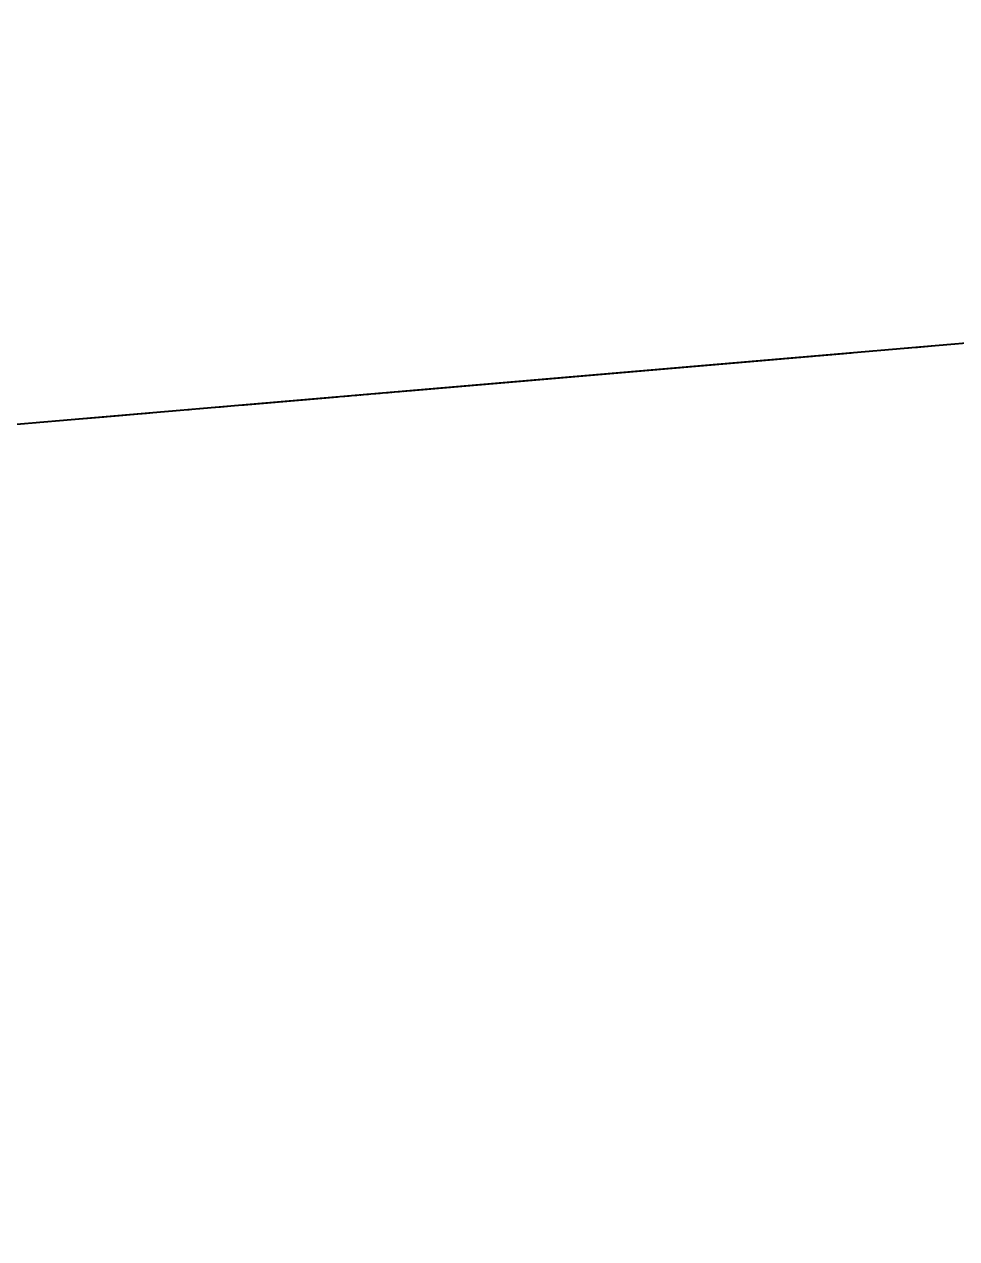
# Model space of a CAD drawing. Header units: millimetres. Extents: x 235072 to 246269, y 20126 to 21085.
# Drawn here: x 241129 to 241723, y 20126 to 20899 of the extents above; entities that cross this region are included whole.
import ezdxf

# ---------------------------------------------------------------- set-up
doc = ezdxf.new("R2010")
doc.units = ezdxf.units.MM
doc.header["$MEASUREMENT"] = 0
doc.linetypes.add('CENTER2', pattern=[1.125, 0.75, -0.125, 0.125, -0.125])
doc.linetypes.add('HIDDEN2', pattern=[0.1875, 0.125, -0.0625])
for name, color, linetype in [('Section 3-150-DS-B4-404', 1, 'Continuous'), ('Section 3-150-SL-B4-093', 14, 'Continuous'), ('Section 3-150-SL-B4-094', 14, 'Continuous'), ('Section 3-150-SL-B4-144', 14, 'Continuous'), ('Section 3-150-SL-B4-216', 85, 'Continuous'), ('Section 3-300-CEN-D3-231', 70, 'Continuous'), ('Section 3-300-FA-D4-030', 50, 'Continuous'), ('Section 3-50-PES-D1-243', 4, 'Continuous'), ('Section 3-A-FLOR', 192, 'Continuous'), ('Section 3-A-FLOR-HRAL', 11, 'Continuous'), ('Section 3-CENTER', 1, 'CENTER2'), ('Section 3-HIDDEN', 7, 'HIDDEN2'), ('Section 3-RE', 5, 'Continuous'), ('Section 3-S-BEAM', 12, 'Continuous')]:
    doc.layers.add(name, color=color, linetype=linetype)
doc.layers.add('Section 3-UCD756', color=7, linetype='Continuous', true_color=0xe7f0ff)

# ---------------------------------------------------------------- blocks, each defined once
blk = doc.blocks.new('*U33')
at = {"layer": 'Section 3-A-FLOR', "color": 0, "linetype": 'ByBlock', "lineweight": -2}
blk.add_line((242788.61, 20787.19, 21999.89), (235071.94, 20126.5, 21999.88), dxfattribs=at)
blk = doc.blocks.new('*U34')
at = {"layer": 'Section 3-A-FLOR', "color": 0, "linetype": 'ByBlock', "lineweight": -2}
for p, q in [((235071.94, 20126.5, 21999.69), (242782.17, 20786.64, 21999.69)), ((242602.73, 20771.27, 21993.99), (235071.94, 20126.5, 21993.98)), ((235967.56, 20203.18, 21700), (242602.73, 20771.27, 21700))]:
    blk.add_line(p, q, dxfattribs=at)
blk = doc.blocks.new('*U35')
at = {"layer": 'Section 3-S-BEAM', "color": 0, "linetype": 'ByBlock', "lineweight": -2}
for p, q in [((235071.94, 20126.5, 24789), (242979.17, 20803.5, 24789)), ((241678.38, 20692.13, 24986.4), (242887.34, 20795.64, 24986.4)), ((240429.3, 20585.19, 24986.4), (241673.36, 20691.7, 24986.4)), ((240493.07, 20590.65, 24798.6), (241609.6, 20686.24, 24798.6)), ((240493.07, 20590.65, 24996), (241609.6, 20686.24, 24996))]:
    blk.add_line(p, q, dxfattribs=at)
blk = doc.blocks.new('*U36')
at = {"layer": 'Section 3-A-FLOR-HRAL', "color": 0, "linetype": 'ByBlock', "lineweight": -2}
for p, q in [((241388.88, 20667.34, 25056.77), (241388.88, 20667.34, 25383)), ((241403.83, 20668.62, 25056.77), (241403.83, 20668.62, 25383)), ((241418.77, 20669.9, 25056.77), (241418.77, 20669.9, 25383))]:
    blk.add_line(p, q, dxfattribs=at)
blk = doc.blocks.new('*U43')
at = {"layer": 'Section 3-A-FLOR', "color": 0, "linetype": 'ByBlock', "lineweight": -2}
for p, q in [((242792.59, 20787.53, 21700), (235967.56, 20203.18, 21700)), ((242792.59, 20787.53, 21625), (235967.56, 20203.18, 21625))]:
    blk.add_line(p, q, dxfattribs=at)
blk = doc.blocks.new('*U60')
at = {"layer": 'Section 3-CENTER'}
for p, q in [((241957.78, 20716.05, 24123.22), (241691.25, 20693.23, 24123.22)), ((241631.15, 20688.09, 24123.22), (236978.55, 20289.74, 24123.22))]:
    blk.add_line(p, q, dxfattribs=at)
at = {"layer": 'Section 3-HIDDEN'}
for p, q in [((241628.42, 20687.85, 24153.38), (241693.99, 20693.47, 24153.38)), ((241691.25, 20693.23, 24123.22), (241631.15, 20688.09, 24123.22)), ((241631.37, 20688.11, 24093.06), (241692.32, 20693.32, 24093.06))]:
    blk.add_line(p, q, dxfattribs=at)
at = {"layer": 'Section 3-RE', "color": 0, "linetype": 'ByBlock', "lineweight": -2}
for p, q in [((241692.32, 20693.32, 24093.06), (241957.78, 20716.05, 24093.06)), ((241693.99, 20693.47, 24153.38), (241957.78, 20716.05, 24153.38)), ((236933.72, 20285.9, 24093.06), (241631.37, 20688.11, 24093.06)), ((236978.55, 20289.74, 24153.38), (241628.42, 20687.85, 24153.38))]:
    blk.add_line(p, q, dxfattribs=at)
blk = doc.blocks.new('*U67')
at = {"layer": 'Section 3-UCD756', "color": 0, "linetype": 'ByBlock', "lineweight": -2}
for p, q in [((241155.82, 20647.39, 26889.88), (241830.22, 20705.13, 26715.91)), ((241830.22, 20705.13, 26715.91), (241155.82, 20647.39, 26889.88)), ((241830.22, 20705.13, 26715.91), (241266.1, 20656.83, 27564.97)), ((241266.1, 20656.83, 27564.97), (241830.22, 20705.13, 26715.91)), ((241266.68, 20656.88, 27566.99), (241830.22, 20705.13, 26715.91)), ((241830.22, 20705.13, 26715.91), (241266.68, 20656.88, 27566.99)), ((241830.22, 20705.13, 26715.91), (241292.79, 20659.12, 26715.91)), ((241292.79, 20659.12, 26715.91), (241830.22, 20705.13, 26715.91)), ((241292.79, 20659.12, 26715.91), (241830.22, 20705.13, 26715.91)), ((241830.22, 20705.13, 26715.91), (241292.79, 20659.12, 26715.91)), ((241830.22, 20705.13, 26088), (241325.04, 20661.88, 26088)), ((241325.04, 20661.88, 26088), (241830.22, 20705.13, 26088)), ((241812.18, 20703.59, 26038), (241325.04, 20661.88, 26038)), ((241812.18, 20703.59, 25383), (241325.04, 20661.88, 25383)), ((241492.36, 20676.2, 28075.96), (241830.22, 20705.13, 26715.91)), ((241830.22, 20705.13, 26715.91), (241492.36, 20676.2, 28075.96)), ((241266.68, 20656.88, 28075.96), (241492.36, 20676.2, 28075.96)), ((241492.36, 20676.2, 28075.96), (241266.68, 20656.88, 28075.96)), ((241266.1, 20656.83, 27564.97), (240350.18, 20578.41, 27564.97)), ((240350.18, 20578.41, 27564.97), (241266.1, 20656.83, 27564.97)), ((241213.83, 20652.36, 27565), (241266.1, 20656.83, 27565)), ((241266.1, 20656.83, 27565), (241213.83, 20652.36, 27565)), ((241258.69, 20656.2, 27800.61), (241264.56, 20656.7, 27800.61)), ((241258.69, 20656.2, 27673.41), (241264.56, 20656.7, 27673.41)), ((241264.56, 20656.7, 27673.41), (241264.56, 20656.7, 27737.01)), ((241264.56, 20656.7, 27737.01), (241264.56, 20656.7, 27800.61)), ((241266.1, 20656.83, 27566.99), (241266.68, 20656.88, 27566.99)), ((241266.68, 20656.88, 27566.99), (241266.1, 20656.83, 27566.99)), ((241266.1, 20656.83, 27566.99), (241266.1, 20656.83, 27564.97)), ((241266.1, 20656.83, 27564.97), (241266.1, 20656.83, 27566.99)), ((241266.68, 20656.88, 27566.99), (241266.68, 20656.88, 28075.96)), ((241266.68, 20656.88, 28075.96), (241266.68, 20656.88, 27566.99)), ((241179.98, 20649.46, 27982.17), (241168.2, 20648.45, 27987.07)), ((241179.98, 20649.46, 27564.97), (241179.98, 20649.46, 27737.01)), ((241179.98, 20649.46, 27737.01), (241179.98, 20649.46, 27982.17)), ((241219.87, 20652.87, 27851.3), (241210.46, 20652.07, 27941.21)), ((241210.46, 20652.07, 27564.97), (241210.46, 20652.07, 27737.01)), ((241210.46, 20652.07, 27737.01), (241210.46, 20652.07, 27941.21)), ((241219.87, 20652.87, 27622.72), (241213.82, 20652.36, 27564.97)), ((241220.01, 20652.89, 27624.51), (241219.87, 20652.87, 27622.72)), ((241220.01, 20652.89, 27849.51), (241219.87, 20652.87, 27851.3)), ((241219.87, 20652.87, 27622.72), (241219.87, 20652.87, 27737.01)), ((241219.87, 20652.87, 27737.01), (241219.87, 20652.87, 27851.3)), ((241220.01, 20652.89, 27849.51), (241222.01, 20653.06, 27849.51)), ((241220.01, 20652.89, 27624.51), (241222.01, 20653.06, 27624.51)), ((241220.01, 20652.89, 27624.51), (241220.01, 20652.89, 27737.01)), ((241220.01, 20652.89, 27737.01), (241220.01, 20652.89, 27849.51)), ((241221.85, 20653.04, 27624.51), (241221.85, 20653.04, 27737.01)), ((241221.85, 20653.04, 27737.01), (241221.85, 20653.04, 27849.51)), ((241222.01, 20653.06, 27849.51), (241233.78, 20654.07, 27849.51)), ((241222.01, 20653.06, 27624.51), (241233.78, 20654.07, 27624.51)), ((241222.01, 20653.06, 27624.51), (241222.01, 20653.06, 27737.01)), ((241222.01, 20653.06, 27737.01), (241222.01, 20653.06, 27849.51)), ((241233.78, 20654.07, 27624.51), (241233.78, 20654.07, 27737.01)), ((241233.78, 20654.07, 27737.01), (241233.78, 20654.07, 27849.51)), ((241251.31, 20655.57, 27656.72), (241241.17, 20654.7, 27653.99)), ((241251.31, 20655.57, 27817.3), (241241.17, 20654.7, 27820.02)), ((241241.17, 20654.7, 27653.99), (241241.17, 20654.7, 27737.01)), ((241241.17, 20654.7, 27737.01), (241241.17, 20654.7, 27820.02)), ((241251.31, 20655.57, 27656.72), (241251.31, 20655.57, 27737.01)), ((241251.31, 20655.57, 27737.01), (241251.31, 20655.57, 27817.3)), ((241258.69, 20656.2, 27666.38), (241258.69, 20656.2, 27737.01)), ((241258.69, 20656.2, 27737.01), (241258.69, 20656.2, 27807.64)), ((241109.52, 20643.43, 28086), (241129.44, 20645.13, 28086)), ((241129.44, 20645.13, 28041.54), (241168.2, 20648.45, 28041.54)), ((241129.44, 20645.13, 28106), (241129.44, 20645.13, 28247)), ((241129.44, 20645.13, 28086), (241129.44, 20645.13, 28012.4)), ((241168.2, 20648.45, 27564.97), (241168.2, 20648.45, 27737.01)), ((241168.2, 20648.45, 27737.01), (241168.2, 20648.45, 28041.54))]:
    blk.add_line(p, q, dxfattribs=at)
at = {"layer": 'Section 3-UCD756', "color": 0, "linetype": 'ByBlock', "lineweight": -2, "extrusion": (-0.085306, 0.996355, 6.97748e-31)}
blk.add_arc((-242043.22, 27935.98), 50, 112.5007, 174.00007, dxfattribs=at)
at = {"layer": 'Section 3-UCD756', "color": 0, "linetype": 'ByBlock', "lineweight": -2, "extrusion": (-0.085306, 0.996355, -2.70937e-30)}
blk.add_arc((-242126.35, 27644.34), 10, 0, 75.00005, dxfattribs=at)
at = {"layer": 'Section 3-UCD756', "color": 0, "linetype": 'ByBlock', "lineweight": -2, "extrusion": (-0.085306, 0.996355, -4.40575e-29)}
blk.add_arc((-242126.35, 27829.68), 10, 284.99995, 0, dxfattribs=at)
at = {"layer": 'Section 3-UCD756', "color": 0, "linetype": 'ByBlock', "lineweight": -2, "extrusion": (-0.085306, 0.996355, -7.14979e-31)}
blk.add_arc((-242131.35, 27666.38), 10, 180, 255.00005, dxfattribs=at)
at = {"layer": 'Section 3-UCD756', "color": 0, "linetype": 'ByBlock', "lineweight": -2, "extrusion": (-0.085306, 0.996355, 2.35693e-32)}
blk.add_arc((-242131.35, 27807.64), 10, 104.99995, 180, dxfattribs=at)
blk = doc.blocks.new('*U93')
at = {"layer": 'Section 3-CENTER'}
blk.add_line((241924.06, 20713.17, 24235.74), (236932.65, 20285.81, 24235.74), dxfattribs=at)
at = {"layer": 'Section 3-RE', "color": 0, "linetype": 'ByBlock', "lineweight": -2}
for p, q in [((236932.65, 20285.81, 24265.9), (242962.02, 20802.03, 24265.9)), ((236932.65, 20285.81, 24205.58), (241957.79, 20716.05, 24205.58))]:
    blk.add_line(p, q, dxfattribs=at)
blk = doc.blocks.new('*U97')
at = {"layer": 'Section 3-150-SL-B4-216', "color": 0, "linetype": 'ByBlock', "lineweight": -2}
for p, q in [((241929.07, 20713.59, 24346.87), (237026.38, 20293.83, 24346.87)), ((241929.07, 20713.59, 24178.59), (241691.25, 20693.23, 24178.59)), ((241631.15, 20688.09, 24178.59), (237026.38, 20293.83, 24178.59))]:
    blk.add_line(p, q, dxfattribs=at)
at = {"layer": 'Section 3-HIDDEN'}
blk.add_line((237026.38, 20293.83, 24262.73), (242302.7, 20745.58, 24262.73), dxfattribs=at)
blk = doc.blocks.new('*U98')
at = {"layer": 'Section 3-50-PES-D1-243', "color": 0, "linetype": 'ByBlock', "lineweight": -2}
for p, q in [((237204.13, 20309.05, 25056.77), (242670.57, 20777.08, 25056.77)), ((237204.13, 20309.05, 24996.45), (242670.57, 20777.08, 24996.45))]:
    blk.add_line(p, q, dxfattribs=at)
blk = doc.blocks.new('*U152')
at = {"layer": 'Section 3-HIDDEN'}
for p, q in [((240934.14, 20628.41, 23409.9), (241440.39, 20671.75, 23409.9)), ((240934.14, 20628.41, 23241.63), (241440.39, 20671.75, 23241.63)), ((241440.39, 20671.75, 23325.77), (240934.14, 20628.41, 23325.77))]:
    blk.add_line(p, q, dxfattribs=at)
at = {"layer": 'Section 3-HIDDEN', "extrusion": (0.085306, -0.996355, -4.41762e-29)}
blk.add_ellipse((241440.39, 20671.75, 23325.77), major_axis=(0, 0, 84.14), ratio=0.707107, start_param=-1.570796, end_param=4.712389, dxfattribs=at)
blk = doc.blocks.new('*U161')
at = {"layer": 'Section 3-HIDDEN'}
for p, q in [((241949.87, 20715.38, 23731.72), (240934.14, 20628.41, 23731.72)), ((240934.14, 20628.41, 23761.89), (241944.25, 20714.89, 23761.89)), ((240934.14, 20628.41, 23701.56), (241944.25, 20714.89, 23701.56))]:
    blk.add_line(p, q, dxfattribs=at)
blk = doc.blocks.new('*U162')
at = {"layer": 'Section 3-HIDDEN'}
for p, q in [((240934.33, 20628.43, 23959.19), (241676.35, 20691.96, 23959.19)), ((240934.33, 20628.43, 23790.91), (241676.35, 20691.96, 23790.91)), ((241676.35, 20691.96, 23875.05), (240934.33, 20628.43, 23875.05))]:
    blk.add_line(p, q, dxfattribs=at)
blk = doc.blocks.new('*U168')
at = {"layer": 'Section 3-300-FA-D4-030', "color": 0, "linetype": 'ByBlock', "lineweight": -2}
for p, q in [((241106.77, 20643.19, 26555.37), (241325.04, 20661.88, 26555.37)), ((240912.21, 20626.53, 26969.71), (240912.21, 20626.53, 26750.63))]:
    blk.add_line(p, q, dxfattribs=at)
at = {"layer": 'Section 3-300-FA-D4-030', "color": 0, "linetype": 'ByBlock', "lineweight": -2, "extrusion": (-0.085306, 0.996355, -1.84894e-31)}
blk.add_arc((-241793.61, 26555.37), 414.34, 90, 180, dxfattribs=at)
at = {"layer": 'Section 3-300-FA-D4-030', "color": 0, "linetype": 'ByBlock', "lineweight": -2, "extrusion": (0.085306, -0.996355, 0)}
blk.add_arc((241793.61, 26555.37), 195.26, 0, 90, dxfattribs=at)
at = {"layer": 'Section 3-CENTER'}
for p in [(240912.21, 20626.53, 26860.17), (241215.9, 20652.53, 26555.37)]:
    blk.add_line(p, (241215.9, 20652.53, 26860.17), dxfattribs=at)
blk = doc.blocks.new('*U173')
at = {"layer": 'Section 3-HIDDEN'}
for p, q in [((240975.88, 20631.98, 22755.93), (241155.22, 20647.34, 22755.93)), ((240975.88, 20631.98, 22604.73), (241155.22, 20647.34, 22604.73)), ((240975.88, 20631.98, 22680.33), (241155.22, 20647.34, 22680.33)), ((241102.53, 20642.83, 22589.01), (241084.37, 20641.27, 22575.66)), ((241102.53, 20642.83, 22771.66), (241084.37, 20641.27, 22785.01)), ((241084.37, 20641.27, 22785.01), (241084.37, 20641.27, 22575.66)), ((241102.53, 20642.83, 22771.66), (241102.53, 20642.83, 22589.01)), ((241121.35, 20644.44, 22764.33), (241138.29, 20645.89, 22764.33)), ((241121.35, 20644.44, 22596.33), (241138.29, 20645.89, 22596.33)), ((241121.35, 20644.44, 22596.33), (241121.35, 20644.44, 22680.33)), ((241121.35, 20644.44, 22680.33), (241121.35, 20644.44, 22764.33)), ((241138.29, 20645.89, 22820.33), (241155.22, 20647.34, 22820.33)), ((241138.29, 20645.89, 22540.33), (241155.22, 20647.34, 22540.33)), ((241138.29, 20645.89, 22820.33), (241138.29, 20645.89, 22680.33)), ((241138.29, 20645.89, 22680.33), (241138.29, 20645.89, 22540.33)), ((241155.22, 20647.34, 22540.33), (241155.22, 20647.34, 22680.33)), ((241155.22, 20647.34, 22680.33), (241155.22, 20647.34, 22820.33)), ((240975.88, 20631.98, 22820.33), (240992.82, 20633.43, 22820.33)), ((240975.88, 20631.98, 22540.33), (240992.82, 20633.43, 22540.33)), ((240992.82, 20633.43, 22764.33), (241009.76, 20634.88, 22764.33)), ((240992.82, 20633.43, 22596.33), (241009.76, 20634.88, 22596.33)), ((240992.82, 20633.43, 22540.33), (240992.82, 20633.43, 22680.33)), ((240992.82, 20633.43, 22680.33), (240992.82, 20633.43, 22820.33)), ((241009.76, 20634.88, 22596.33), (241009.76, 20634.88, 22680.33)), ((241009.76, 20634.88, 22680.33), (241009.76, 20634.88, 22764.33)), ((241023.7, 20636.08, 22768.08), (241046.74, 20638.05, 22785.01)), ((241023.7, 20636.08, 22592.58), (241046.74, 20638.05, 22575.66)), ((241023.7, 20636.08, 22592.58), (241023.7, 20636.08, 22680.33)), ((241023.7, 20636.08, 22680.33), (241023.7, 20636.08, 22768.08)), ((241046.74, 20638.05, 22785.01), (241046.74, 20638.05, 22575.66)), ((240975.88, 20631.98, 22820.33), (240975.88, 20631.98, 22680.33)), ((240975.88, 20631.98, 22680.33), (240975.88, 20631.98, 22540.33))]:
    blk.add_line(p, q, dxfattribs=at)
at = {"layer": 'Section 3-HIDDEN', "extrusion": (-0.085306, 0.996355, 3.34498e-30)}
for centre, start, end in [((-241947.51, 22596.33), 227.58795, 312.41205), ((-241947.51, 22764.33), 47.58795, 132.41205)]:
    blk.add_arc(centre, 28, start, end, dxfattribs=at)
at = {"layer": 'Section 3-HIDDEN', "extrusion": (-0.085306, 0.996355, 1.13932e-28)}
blk.add_arc((-242003.51, 22568.33), 28, 47.58795, 90, dxfattribs=at)
at = {"layer": 'Section 3-HIDDEN', "extrusion": (-0.085306, 0.996355, -4.62527e-29)}
blk.add_arc((-242003.51, 22792.33), 28, 270, 312.41205, dxfattribs=at)
at = {"layer": 'Section 3-HIDDEN', "extrusion": (-0.085306, 0.996355, 6.63995e-29)}
blk.add_arc((-241891.51, 22568.33), 28, 90, 120, dxfattribs=at)
at = {"layer": 'Section 3-HIDDEN', "extrusion": (-0.085306, 0.996355, -7.40049e-30)}
blk.add_arc((-241891.51, 22792.33), 28, 240, 270, dxfattribs=at)
blk = doc.blocks.new('*U174')
at = {"layer": 'Section 3-300-FA-D4-030', "color": 0, "linetype": 'ByBlock', "lineweight": -2}
for p, q in [((241106.77, 20643.19, 26555.37), (241325.04, 20661.88, 26555.37)), ((241325.04, 20661.88, 24996), (241325.04, 20661.88, 24996.45)), ((241325.04, 20661.88, 25056.77), (241325.04, 20661.88, 26555.37)), ((241106.77, 20643.19, 24996), (241106.77, 20643.19, 24996.45)), ((241106.77, 20643.19, 25056.77), (241106.77, 20643.19, 26555.37))]:
    blk.add_line(p, q, dxfattribs=at)
at = {"layer": 'Section 3-CENTER'}
for p, q in [((241215.9, 20652.53, 26555.37), (241215.9, 20652.53, 25056.77)), ((241215.9, 20652.53, 24996.45), (241215.9, 20652.53, 24996))]:
    blk.add_line(p, q, dxfattribs=at)
at = {"layer": 'Section 3-HIDDEN'}
for p, q in [((241325.04, 20661.88, 24592.93), (241106.77, 20643.19, 24592.93)), ((241325.04, 20661.88, 24592.93), (241325.04, 20661.88, 24996)), ((241325.04, 20661.88, 24996.45), (241325.04, 20661.88, 25056.77)), ((241215.9, 20652.53, 25056.77), (241215.9, 20652.53, 24996.45)), ((241215.9, 20652.53, 24996), (241215.9, 20652.53, 24592.93)), ((241106.77, 20643.19, 24592.93), (241106.77, 20643.19, 24996)), ((241106.77, 20643.19, 24996.45), (241106.77, 20643.19, 25056.77))]:
    blk.add_line(p, q, dxfattribs=at)
blk = doc.blocks.new('*U175')
at = {"layer": 'Section 3-HIDDEN'}
for p, q in [((241519.59, 20678.54, 24288.13), (241215.9, 20652.53, 24288.13)), ((241519.59, 20678.54, 24178.59), (241519.59, 20678.54, 24397.67)), ((241325.04, 20661.88, 24592.93), (241106.77, 20643.19, 24592.93)), ((241215.9, 20652.53, 24592.93), (241215.9, 20652.53, 24288.13))]:
    blk.add_line(p, q, dxfattribs=at)
at = {"layer": 'Section 3-HIDDEN', "extrusion": (-0.085306, 0.996355, -1.84894e-31)}
blk.add_arc((-242403.21, 24592.93), 414.34, 270, 360, dxfattribs=at)
at = {"layer": 'Section 3-HIDDEN', "extrusion": (0.085306, -0.996355, 0)}
blk.add_arc((242403.21, 24592.93), 195.26, 180, 270, dxfattribs=at)
blk = doc.blocks.new('*U176')
at = {"layer": 'Section 3-HIDDEN'}
for p, q in [((244097.57, 20899.26, 24344.75), (241108.85, 20643.37, 24340.52)), ((241109.08, 20643.39, 24178.59), (244097.8, 20899.28, 24182.83)), ((241108.63, 20643.35, 24502.44), (241933.74, 20713.99, 24503.61))]:
    blk.add_line(p, q, dxfattribs=at)
blk = doc.blocks.new('*U177')
at = {"layer": 'Section 3-HIDDEN'}
for p, q in [((241155.22, 20647.34, 22764.48), (241158.21, 20647.59, 22764.48)), ((241155.22, 20647.34, 22596.18), (241158.21, 20647.59, 22596.18)), ((241155.22, 20647.34, 22820.33), (241158.21, 20647.59, 22820.33)), ((241155.22, 20647.34, 22540.33), (241158.21, 20647.59, 22540.33)), ((241155.22, 20647.34, 22820.33), (241155.22, 20647.34, 22540.33)), ((241158.21, 20647.59, 22540.33), (241158.21, 20647.59, 22820.33))]:
    blk.add_line(p, q, dxfattribs=at)
blk = doc.blocks.new('*U178')
at = {"layer": 'Section 3-HIDDEN'}
for p, q in [((241158.21, 20647.59, 22680.33), (241222.98, 20653.14, 22680.33)), ((241158.21, 20647.59, 22764.48), (241175.15, 20649.05, 22764.48)), ((241158.21, 20647.59, 22596.18), (241175.15, 20649.05, 22596.18)), ((241158.21, 20647.59, 22820.33), (241175.15, 20649.05, 22820.33)), ((241158.21, 20647.59, 22540.33), (241175.15, 20649.05, 22540.33)), ((241222.98, 20653.14, 22596.18), (241175.15, 20649.05, 22588.33)), ((241222.98, 20653.14, 22764.48), (241175.15, 20649.05, 22772.33)), ((241175.15, 20649.05, 22540.33), (241175.15, 20649.05, 22820.33)), ((241222.98, 20653.14, 22596.18), (241222.98, 20653.14, 22764.48)), ((241158.21, 20647.59, 22820.33), (241158.21, 20647.59, 22540.33))]:
    blk.add_line(p, q, dxfattribs=at)
blk = doc.blocks.new('*U179')
at = {"layer": 'Section 3-HIDDEN'}
for p, q in [((241371.86, 20665.89, 22596.19), (241222.98, 20653.14, 22596.19)), ((241371.86, 20665.89, 22764.47), (241222.98, 20653.14, 22764.47)), ((241222.98, 20653.14, 22680.33), (241371.86, 20665.89, 22680.33)), ((241371.86, 20665.89, 22764.47), (241371.86, 20665.89, 22596.19))]:
    blk.add_line(p, q, dxfattribs=at)
blk = doc.blocks.new('*U180')
at = {"layer": 'Section 3-HIDDEN', "extrusion": (0.085306, -0.996355, 0)}
blk.add_circle((242180.22, 22680.33), 32.9, dxfattribs=at)
at = {"layer": 'Section 3-HIDDEN', "extrusion": (-0.085306, 0.996355, -2.4039e-28)}
blk.add_circle((-242180.22, 22680.33), 30.16, dxfattribs=at)
blk = doc.blocks.new('*U181')
at = {"layer": 'Section 3-HIDDEN'}
for p, q in [((241656.32, 20690.24, 22596.19), (241371.86, 20665.89, 22596.19)), ((241371.86, 20665.89, 22680.33), (241656.32, 20690.24, 22680.33)), ((241656.32, 20690.24, 22764.47), (241597.92, 20685.24, 22764.47)), ((241656.32, 20690.24, 22596.19), (241656.32, 20690.24, 22680.33)), ((241656.32, 20690.24, 22680.33), (241656.32, 20690.24, 22764.47)), ((241597.92, 20685.24, 22823.08), (241430.26, 20670.89, 22823.08)), ((241514.09, 20678.06, 22680.33), (241597.92, 20685.24, 22764.47)), ((241597.92, 20685.24, 22764.47), (241597.92, 20685.24, 22823.08)), ((241430.26, 20670.89, 22764.47), (241514.09, 20678.06, 22680.33)), ((241514.09, 20678.06, 22823.08), (241514.09, 20678.06, 22680.33)), ((241430.26, 20670.89, 22764.47), (241371.86, 20665.89, 22764.47)), ((241371.86, 20665.89, 22764.47), (241371.86, 20665.89, 22680.33)), ((241371.86, 20665.89, 22680.33), (241371.86, 20665.89, 22596.19)), ((241430.26, 20670.89, 22764.47), (241430.26, 20670.89, 22823.08))]:
    blk.add_line(p, q, dxfattribs=at)
blk = doc.blocks.new('*U182')
at = {"layer": 'Section 3-HIDDEN'}
for p, q in [((241514.09, 20678.06, 23100.77), (241656.07, 20690.22, 23100.77)), ((241520.75, 20678.64, 23315.21), (241656.07, 20690.22, 23100.77)), ((241613.17, 20686.55, 23086.42), (241415, 20669.58, 23086.42)), ((241415, 20669.58, 23078.77), (241613.17, 20686.55, 23078.77)), ((241518.77, 20678.47, 23518.84), (241587.31, 20684.33, 23564.25)), ((241518.77, 20678.47, 23577.18), (241565.3, 20682.45, 23608)), ((241518.77, 20678.47, 23635.51), (241543.28, 20680.56, 23651.75)), ((241525.63, 20679.05, 23493.43), (241601.03, 20685.51, 23543.38)), ((241525.63, 20679.05, 23551.77), (241579.02, 20683.62, 23587.13)), ((241525.63, 20679.05, 23610.1), (241557, 20681.74, 23630.88)), ((241605.55, 20685.9, 23100.77), (241605.55, 20685.9, 23086.42)), ((241613.17, 20686.55, 23086.42), (241613.17, 20686.55, 23078.77)), ((241372.11, 20665.91, 23100.77), (241514.09, 20678.06, 23100.77)), ((241507.42, 20677.49, 23315.21), (241372.11, 20665.91, 23100.77)), ((241427.14, 20670.62, 23458.15), (241502.55, 20677.08, 23508.1)), ((241440.86, 20671.79, 23437.29), (241509.41, 20677.66, 23482.69)), ((241449.16, 20672.51, 23531.07), (241502.55, 20677.08, 23566.43)), ((241462.88, 20673.68, 23510.2), (241509.41, 20677.66, 23541.02)), ((241471.17, 20674.39, 23603.99), (241502.55, 20677.08, 23624.77)), ((241484.89, 20675.57, 23583.12), (241509.41, 20677.66, 23599.36)), ((241526.54, 20679.13, 23663.27), (241501.63, 20677, 23663.27)), ((241501.63, 20677, 23325.77), (241507.42, 20677.49, 23325.77)), ((241501.63, 20677, 23564.73), (241501.63, 20677, 23603.55)), ((241501.63, 20677, 23506.4), (241501.63, 20677, 23545.22)), ((241501.63, 20677, 23325.77), (241501.63, 20677, 23486.89)), ((241501.63, 20677, 23623.06), (241501.63, 20677, 23663.27)), ((241507.42, 20677.49, 23315.21), (241520.75, 20678.64, 23315.21)), ((241507.42, 20677.49, 23325.77), (241520.75, 20678.64, 23325.77)), ((241514.09, 20678.06, 23100.77), (241514.09, 20678.06, 23325.77)), ((241520.75, 20678.64, 23325.77), (241526.54, 20679.13, 23325.77)), ((241526.54, 20679.13, 23572.98), (241526.54, 20679.13, 23611.8)), ((241526.54, 20679.13, 23514.65), (241526.54, 20679.13, 23553.47)), ((241526.54, 20679.13, 23325.77), (241526.54, 20679.13, 23495.14)), ((241526.54, 20679.13, 23631.31), (241526.54, 20679.13, 23663.27)), ((241415, 20669.58, 23086.42), (241415, 20669.58, 23078.77)), ((241422.62, 20670.23, 23100.77), (241422.62, 20670.23, 23086.42))]:
    blk.add_line(p, q, dxfattribs=at)
at = {"layer": 'Section 3-HIDDEN', "extrusion": (0.085306, -0.996355, 0)}
for radius in [142.5, 99.45]:
    blk.add_circle((242397.68, 23325.77), radius, dxfattribs=at)
at = {"layer": 'Section 3-HIDDEN', "extrusion": (-0.085306, 0.996355, 8.76031e-30)}
blk.add_circle((-242397.68, 23325.77), 91.8, dxfattribs=at)
at = {"layer": 'Section 3-HIDDEN', "extrusion": (-0.085306, 0.996355, 2.09348e-30)}
for centre, start, end in [((-242433.87, 23641.31), 56.57653, 236.57653), ((-242478.06, 23553.81), 56.57653, 236.57653), ((-242361.5, 23593.55), 236.57653, 56.57653)]:
    blk.add_arc(centre, 12.5, start, end, dxfattribs=at)
at = {"layer": 'Section 3-HIDDEN', "extrusion": (-0.085306, 0.996355, -1.61431e-29)}
for centre, start, end in [((-242455.96, 23597.56), 56.57653, 236.57653), ((-242339.4, 23520.64), 236.57653, 56.57653), ((-242317.3, 23447.72), 236.57653, 56.57653)]:
    blk.add_arc(centre, 12.5, start, end, dxfattribs=at)
at = {"layer": 'Section 3-HIDDEN', "extrusion": (-0.085306, 0.996355, -6.08852e-42)}
blk.add_arc((-242397.68, 23663.27), 12.5, 0, 180, dxfattribs=at)
at = {"layer": 'Section 3-HIDDEN', "extrusion": (-0.085306, 0.996355, 9.78855e-31)}
blk.add_arc((-242397.68, 23325.77), 12.5, 302.34744, 360, dxfattribs=at)
at = {"layer": 'Section 3-HIDDEN', "extrusion": (0.085306, -0.996355, 0)}
blk.add_arc((242397.68, 23325.77), 6.69, 180, 360, dxfattribs=at)
at = {"layer": 'Section 3-HIDDEN', "extrusion": (-0.085306, 0.996355, -9.56085e-30)}
blk.add_arc((-242397.68, 23325.77), 12.5, 180, 237.65256, dxfattribs=at)
at = {"layer": 'Section 3-HIDDEN', "extrusion": (-0.085306, 0.996355, -9.71445e-17)}
for centre in [(241550.14, 20681.15, 23641.31), (241572.16, 20683.04, 23597.56), (241594.17, 20684.92, 23553.81)]:
    blk.add_ellipse(centre, major_axis=(-6.86, -0.59, 10.43), ratio=0.640768, start_param=-1.170718, end_param=5.112467, dxfattribs=at)
at = {"layer": 'Section 3-HIDDEN', "extrusion": (0.085306, -0.996355, 9.02056e-17)}
for centre in [(241434, 20671.21, 23447.72), (241456.02, 20673.09, 23520.64), (241478.03, 20674.98, 23593.55)]:
    blk.add_ellipse(centre, major_axis=(-6.86, -0.59, 10.43), ratio=0.640768, start_param=-1.970874582207829, end_param=4.312310724971757, dxfattribs=at)
at = {"layer": 'Section 3-HIDDEN', "extrusion": (-0.085306, 0.996355, 6.93889e-17)}
blk.add_ellipse((241514.09, 20678.06, 23617.43), major_axis=(-10.33, -0.88, -19.26), ratio=0.36248, start_param=-1.763456, end_param=1.378136, dxfattribs=at)
at = {"layer": 'Section 3-HIDDEN', "extrusion": (-0.085306, 0.996355, -4.85723e-17)}
for major_axis, start_param, end_param in [((-12.22, -1.05, 6.6), -0.978058, 2.163535), ((-10.33, -0.88, -19.26), -1.763456, 1.378136)]:
    blk.add_ellipse((241514.09, 20678.06, 23559.1), major_axis=major_axis, ratio=0.36248, start_param=start_param, end_param=end_param, dxfattribs=at)
at = {"layer": 'Section 3-HIDDEN', "extrusion": (-0.085306, 0.996355, -1.04083e-16)}
blk.add_ellipse((241514.09, 20678.06, 23500.77), major_axis=(-12.22, -1.05, 6.6), ratio=0.36248, start_param=-0.978058, end_param=2.163535, dxfattribs=at)
at = {"layer": 'Section 3-HIDDEN', "extrusion": (-0.085306, 0.996355, 6.245e-17)}
blk.add_ellipse((241514.09, 20678.06, 23500.77), major_axis=(-10.33, -0.88, -19.26), ratio=0.36248, start_param=-1.763456, end_param=1.378136, dxfattribs=at)
at = {"layer": 'Section 3-HIDDEN', "extrusion": (-0.085306, 0.996355, -5.55112e-17)}
blk.add_ellipse((241514.09, 20678.06, 23617.43), major_axis=(-12.22, -1.05, 6.6), ratio=0.36248, start_param=-0.978058, end_param=2.163535, dxfattribs=at)
at = {"layer": 'Section 3-HIDDEN', "extrusion": (0.085306, -0.996355, -6.245e-17)}
for centre in [(241514.09, 20678.06, 23617.43), (241514.09, 20678.06, 23500.77)]:
    blk.add_ellipse(centre, major_axis=(-10.33, -0.88, -19.26), ratio=0.36248, start_param=1.763456, end_param=4.905049, dxfattribs=at)
at = {"layer": 'Section 3-HIDDEN', "extrusion": (0.085306, -0.996355, 5.55112e-17)}
for centre in [(241514.09, 20678.06, 23617.43), (241514.09, 20678.06, 23559.1)]:
    blk.add_ellipse(centre, major_axis=(12.22, 1.05, -6.6), ratio=0.36248, start_param=-2.163535, end_param=0.978058, dxfattribs=at)
at = {"layer": 'Section 3-HIDDEN', "extrusion": (0.085306, -0.996355, 4.16334e-17)}
blk.add_ellipse((241514.09, 20678.06, 23559.1), major_axis=(-10.33, -0.88, -19.26), ratio=0.36248, start_param=1.763456, end_param=4.905049, dxfattribs=at)
at = {"layer": 'Section 3-HIDDEN', "extrusion": (0.085306, -0.996355, 9.71445e-17)}
blk.add_ellipse((241514.09, 20678.06, 23500.77), major_axis=(12.22, 1.05, -6.6), ratio=0.36248, start_param=-2.163535, end_param=0.978058, dxfattribs=at)
at = {"layer": 'Section 3-HIDDEN'}
blk.add_open_spline([(241507.42, 20677.49, 23325.77), (241507.42, 20677.49, 23326.22), (241507.46, 20677.5, 23326.7), (241507.6, 20677.51, 23327.65), (241507.71, 20677.52, 23328.12), (241508.01, 20677.54, 23329.04), (241508.19, 20677.56, 23329.49), (241508.62, 20677.6, 23330.32), (241508.87, 20677.62, 23330.71), (241509.42, 20677.66, 23331.44), (241509.74, 20677.69, 23331.79), (241510.47, 20677.75, 23332.43), (241510.87, 20677.79, 23332.72), (241511.73, 20677.86, 23333.19), (241512.18, 20677.9, 23333.38), (241513.13, 20677.98, 23333.62), (241513.61, 20678.02, 23333.68), (241514.57, 20678.11, 23333.68), (241515.05, 20678.15, 23333.62), (241515.99, 20678.23, 23333.38), (241516.45, 20678.27, 23333.19), (241517.31, 20678.34, 23332.72), (241517.71, 20678.37, 23332.43), (241518.43, 20678.44, 23331.79), (241518.76, 20678.46, 23331.44), (241519.3, 20678.51, 23330.71), (241519.55, 20678.53, 23330.32), (241519.98, 20678.57, 23329.49), (241520.17, 20678.59, 23329.04), (241520.46, 20678.61, 23328.12), (241520.57, 20678.62, 23327.65), (241520.72, 20678.63, 23326.7), (241520.75, 20678.64, 23326.22), (241520.75, 20678.64, 23325.77)], degree=3, knots=[-22.512394, -22.512394, -22.512394, -22.512394, -21.137052, -21.137052, -19.76171, -19.76171, -18.386367, -18.386367, -17.011025, -17.011025, -15.572318, -15.572318, -14.133611, -14.133611, -12.694904, -12.694904, -11.256197, -11.256197, -9.81749, -9.81749, -8.378783, -8.378783, -6.940076, -6.940076, -5.501368, -5.501368, -4.126026, -4.126026, -2.750684, -2.750684, -1.375342, -1.375342, 0, 0, 0, 0], dxfattribs=at)
blk = doc.blocks.new('*U183')
at = {"layer": 'Section 3-HIDDEN'}
for p, q in [((241653.58, 20690.01, 23097.77), (241374.6, 20666.12, 23097.77)), ((241374.6, 20666.12, 23080.77), (241653.58, 20690.01, 23080.77)), ((241653.58, 20690.01, 23097.77), (241653.58, 20690.01, 23080.77)), ((241430.24, 20670.89, 23032.77), (241597.93, 20685.24, 23032.77)), ((241597.93, 20685.24, 23032.77), (241605.75, 20685.91, 23080.77)), ((241597.93, 20685.24, 23097.77), (241597.93, 20685.24, 23080.77)), ((241514.09, 20678.06, 23097.77), (241514.09, 20678.06, 23032.77)), ((241374.6, 20666.12, 23097.77), (241374.6, 20666.12, 23080.77)), ((241430.24, 20670.89, 23032.77), (241422.42, 20670.22, 23080.77)), ((241430.24, 20670.89, 23097.77), (241430.24, 20670.89, 23080.77))]:
    blk.add_line(p, q, dxfattribs=at)
blk = doc.blocks.new('*U184')
at = {"layer": 'Section 3-HIDDEN', "extrusion": (0.085306, -0.996355, 0)}
for radius in [140, 84.15]:
    blk.add_circle((242397.68, 23325.77), radius, dxfattribs=at)
at = {"layer": 'Section 3-HIDDEN', "extrusion": (-0.085306, 0.996355, 7.67428e-29)}
blk.add_circle((-242397.68, 23325.77), 92, dxfattribs=at)
blk = doc.blocks.new('*U185')
at = {"layer": 'Section 3-HIDDEN'}
for p, q in [((241440.39, 20671.75, 23241.63), (241507.5, 20677.5, 23241.63)), ((241507.5, 20677.5, 23409.9), (241440.39, 20671.75, 23409.9)), ((241440.39, 20671.75, 23325.77), (241507.5, 20677.5, 23325.77))]:
    blk.add_line(p, q, dxfattribs=at)
at = {"layer": 'Section 3-HIDDEN', "extrusion": (-0.085306, 0.996355, -7.39548e-30)}
blk.add_circle((-242391.07, 23325.77), 84.14, dxfattribs=at)
at = {"layer": 'Section 3-HIDDEN', "extrusion": (0.085306, -0.996355, -4.48416e-43)}
blk.add_ellipse((241440.39, 20671.75, 23325.77), major_axis=(0, 0, 84.14), ratio=0.707107, start_param=-1.570796, end_param=4.712389, dxfattribs=at)
blk = doc.blocks.new('*U186')
at = {"layer": 'Section 3-HIDDEN'}
for p, q in [((241514.09, 20678.06, 23241.63), (241508.26, 20677.57, 23241.63)), ((241514.09, 20678.06, 23409.9), (241508.26, 20677.57, 23409.9)), ((241508.26, 20677.57, 23325.77), (241514.09, 20678.06, 23325.77))]:
    blk.add_line(p, q, dxfattribs=at)
at = {"layer": 'Section 3-HIDDEN', "extrusion": (-0.085306, 0.996355, 1.83903e-29)}
blk.add_ellipse((241508.26, 20677.57, 23325.77), major_axis=(0, 0, 84.14), ratio=0.999991, start_param=-1.570796, end_param=4.712389, dxfattribs=at)
at = {"layer": 'Section 3-HIDDEN', "extrusion": (0.085306, -0.996355, -1.83903e-29)}
blk.add_ellipse((241514.09, 20678.06, 23325.77), major_axis=(0, 0, 84.14), ratio=0.999991, start_param=-1.570796, end_param=4.712389, dxfattribs=at)
blk = doc.blocks.new('*U187')
at = {"layer": 'Section 3-HIDDEN'}
for p, q in [((241597.92, 20685.24, 22823.08), (241430.26, 20670.89, 22823.08)), ((241597.92, 20685.24, 23032.77), (241597.92, 20685.24, 22823.08)), ((241514.09, 20678.06, 22823.08), (241514.09, 20678.06, 23032.77)), ((241430.26, 20670.89, 23032.77), (241430.26, 20670.89, 22823.08))]:
    blk.add_line(p, q, dxfattribs=at)
blk = doc.blocks.new('*U188')
at = {"layer": 'Section 3-HIDDEN'}
for p, q in [((241519.59, 20678.54, 24397.67), (243557.2, 20852.99, 24397.67)), ((243557.2, 20852.99, 24288.13), (241519.59, 20678.54, 24288.13)), ((241519.59, 20678.54, 24178.59), (241519.59, 20678.54, 24397.67))]:
    blk.add_line(p, q, dxfattribs=at)
blk = doc.blocks.new('*U190')
at = {"layer": 'Section 3-S-BEAM', "color": 0, "linetype": 'ByBlock', "lineweight": -2}
for p, q in [((241742.15, 20697.59, 24996), (241609.64, 20686.25, 24996)), ((241609.64, 20686.25, 24794.4), (241742.15, 20697.59, 24794.4)), ((241742.15, 20697.59, 24801.4), (241678.38, 20692.13, 24801.4)), ((241678.38, 20692.13, 24989), (241742.15, 20697.59, 24989)), ((241742.15, 20697.59, 24794.4), (241742.15, 20697.59, 24801.4)), ((241742.15, 20697.59, 24989), (241742.15, 20697.59, 24996)), ((241609.64, 20686.25, 24989), (241673.4, 20691.7, 24989)), ((241673.4, 20691.7, 24801.4), (241609.64, 20686.25, 24801.4)), ((241673.36, 20691.7, 24801.4), (241673.36, 20691.7, 24986.4)), ((241673.4, 20691.7, 24989), (241673.4, 20691.7, 24801.4)), ((241678.38, 20692.13, 24801.4), (241678.38, 20692.13, 24989)), ((241609.6, 20686.24, 24996), (241609.64, 20686.25, 24996)), ((241609.6, 20686.24, 24794.4), (241609.64, 20686.25, 24794.4)), ((241609.6, 20686.24, 24801.4), (241609.64, 20686.25, 24801.4)), ((241609.6, 20686.24, 24989), (241609.64, 20686.25, 24989)), ((241609.6, 20686.24, 24798.6), (241609.6, 20686.24, 24801.4)), ((241609.64, 20686.25, 24996), (241609.64, 20686.25, 24989)), ((241609.64, 20686.25, 24801.4), (241609.64, 20686.25, 24794.4))]:
    blk.add_line(p, q, dxfattribs=at)
blk = doc.blocks.new('*U191')
at = {"layer": 'Section 3-150-SL-B4-216', "color": 0, "linetype": 'ByBlock', "lineweight": -2}
for p, q in [((241661.2, 20690.66, 24157.95), (241628.42, 20687.85, 24157.95)), ((241628.42, 20687.85, 24140.49), (241661.2, 20690.66, 24140.49)), ((241628.42, 20687.85, 24157.95), (241628.42, 20687.85, 24140.49)), ((241631.15, 20688.09, 24178.59), (241631.15, 20688.09, 24157.95)), ((241693.99, 20693.47, 24157.95), (241661.2, 20690.66, 24157.95)), ((241661.2, 20690.66, 24140.49), (241693.99, 20693.47, 24140.49)), ((241691.25, 20693.23, 24178.59), (241691.25, 20693.23, 24157.95)), ((241693.99, 20693.47, 24157.95), (241693.99, 20693.47, 24140.49))]:
    blk.add_line(p, q, dxfattribs=at)
for points, knots in [([(241661.2, 20690.66, 24184.18), (241660.25, 20690.58, 24184.18), (241659.28, 20690.5, 24184.17), (241657.33, 20690.33, 24184.09), (241656.36, 20690.25, 24184.04), (241654.41, 20690.08, 24183.89), (241653.44, 20690, 24183.8), (241651.52, 20689.83, 24183.59), (241650.58, 20689.75, 24183.47), (241648.73, 20689.59, 24183.2), (241647.82, 20689.51, 24183.05), (241646.07, 20689.36, 24182.73), (241645.22, 20689.29, 24182.57), (241643.59, 20689.15, 24182.22), (241642.81, 20689.09, 24182.05), (241641.32, 20688.96, 24181.69), (241640.61, 20688.9, 24181.51), (241639.29, 20688.78, 24181.16), (241638.65, 20688.73, 24180.99), (241637.42, 20688.62, 24180.64), (241636.83, 20688.57, 24180.46), (241635.73, 20688.48, 24180.13), (241635.22, 20688.44, 24179.97), (241634.27, 20688.35, 24179.66), (241633.84, 20688.32, 24179.52), (241633.07, 20688.25, 24179.26), (241632.73, 20688.22, 24179.15), (241632.15, 20688.17, 24178.95), (241631.91, 20688.15, 24178.86), (241631.52, 20688.12, 24178.73), (241631.38, 20688.11, 24178.67), (241631.19, 20688.09, 24178.61), (241631.15, 20688.09, 24178.59), (241631.15, 20688.09, 24178.59)], [0, 0, 0, 0, 2.869208, 2.869208, 5.738416, 5.738416, 8.607623, 8.607623, 11.476831, 11.476831, 14.346039, 14.346039, 17.215247, 17.215247, 20.084454, 20.084454, 22.953662, 22.953662, 25.821058, 25.821058, 28.688453, 28.688453, 31.555849, 31.555849, 34.423244, 34.423244, 37.29064, 37.29064, 40.158036, 40.158036, 43.025431, 43.025431, 45.892827, 45.892827, 45.892827, 45.892827]), ([(241691.25, 20693.23, 24178.59), (241691.25, 20693.23, 24178.59), (241691.21, 20693.23, 24178.61), (241691.02, 20693.21, 24178.67), (241690.88, 20693.2, 24178.73), (241690.49, 20693.17, 24178.86), (241690.25, 20693.15, 24178.95), (241689.67, 20693.1, 24179.15), (241689.33, 20693.07, 24179.26), (241688.56, 20693, 24179.52), (241688.13, 20692.97, 24179.66), (241687.19, 20692.88, 24179.97), (241686.67, 20692.84, 24180.13), (241685.57, 20692.75, 24180.46), (241684.98, 20692.7, 24180.64), (241683.76, 20692.59, 24180.99), (241683.11, 20692.54, 24181.16), (241681.79, 20692.42, 24181.51), (241681.08, 20692.36, 24181.69), (241679.6, 20692.23, 24182.05), (241678.81, 20692.17, 24182.22), (241677.18, 20692.03, 24182.57), (241676.33, 20691.96, 24182.73), (241674.58, 20691.81, 24183.05), (241673.67, 20691.73, 24183.2), (241671.82, 20691.57, 24183.47), (241670.88, 20691.49, 24183.59), (241668.96, 20691.32, 24183.8), (241667.99, 20691.24, 24183.89), (241666.05, 20691.07, 24184.04), (241665.07, 20690.99, 24184.09), (241663.12, 20690.82, 24184.17), (241662.15, 20690.74, 24184.18), (241661.2, 20690.66, 24184.18)], [137.67848, 137.67848, 137.67848, 137.67848, 140.545876, 140.545876, 143.413271, 143.413271, 146.280667, 146.280667, 149.148062, 149.148062, 152.015458, 152.015458, 154.882854, 154.882854, 157.750249, 157.750249, 160.617645, 160.617645, 163.486853, 163.486853, 166.35606, 166.35606, 169.225268, 169.225268, 172.094476, 172.094476, 174.963684, 174.963684, 177.832891, 177.832891, 180.702099, 180.702099, 183.571307, 183.571307, 183.571307, 183.571307])]:
    blk.add_open_spline(points, degree=3, knots=knots, dxfattribs=at)
at = {"layer": 'Section 3-CENTER'}
blk.add_line((241661.2, 20690.66, 24178.59), (241661.2, 20690.66, 24157.95), dxfattribs=at)
at = {"layer": 'Section 3-HIDDEN'}
for p, q in [((241691.25, 20693.23, 24178.59), (241631.15, 20688.09, 24178.59)), ((241661.2, 20690.66, 24262.73), (241661.2, 20690.66, 24178.59))]:
    blk.add_line(p, q, dxfattribs=at)
blk = doc.blocks.new('*U192')
at = {"layer": 'Section 3-150-SL-B4-216', "color": 0, "linetype": 'ByBlock', "lineweight": -2}
for p, q in [((241704.78, 20694.39, 24085.3), (241718.14, 20695.54, 24085.3)), ((241704.78, 20694.39, 24019.49), (241718.14, 20695.54, 24019.49)), ((241718.14, 20695.54, 24019.49), (241718.14, 20695.54, 24085.3)), ((241628.42, 20687.85, 24096.13), (241693.99, 20693.47, 24096.13)), ((241693.99, 20693.47, 24109.54), (241628.42, 20687.85, 24109.54)), ((241628.42, 20687.85, 24096.13), (241628.42, 20687.85, 24109.54)), ((241693.99, 20693.47, 24096.13), (241693.99, 20693.47, 24109.54)), ((241704.78, 20694.39, 24085.3), (241704.78, 20694.39, 24019.49))]:
    blk.add_line(p, q, dxfattribs=at)
at = {"layer": 'Section 3-150-SL-B4-216', "color": 0, "linetype": 'ByBlock', "lineweight": -2, "extrusion": (-0.085306, 0.996355, -6.82653e-30)}
blk.add_arc((-242591.82, 24098.87), 76.64, 272.05026, 357.94974, dxfattribs=at)
at = {"layer": 'Section 3-150-SL-B4-216', "color": 0, "linetype": 'ByBlock', "lineweight": -2, "extrusion": (0.085306, -0.996355, 0)}
blk.add_arc((242591.82, 24098.87), 16.32, 189.67287, 260.32713, dxfattribs=at)
at = {"layer": 'Section 3-CENTER'}
for p in [(241699.16, 20693.91, 24052.39), (241661.2, 20690.66, 24090.49)]:
    blk.add_line(p, (241661.2, 20690.66, 24052.39), dxfattribs=at)
blk = doc.blocks.new('*U193')
at = {"layer": 'Section 3-150-SL-B4-216', "color": 0, "linetype": 'ByBlock', "lineweight": -2}
for p, q in [((241631.15, 20688.09, 24109.54), (241631.15, 20688.09, 24140.49)), ((241691.25, 20693.23, 24109.54), (241691.25, 20693.23, 24140.49))]:
    blk.add_line(p, q, dxfattribs=at)
at = {"layer": 'Section 3-CENTER'}
blk.add_line((241661.2, 20690.66, 24157.95), (241661.2, 20690.66, 24090.49), dxfattribs=at)
blk = doc.blocks.new('*U194')
at = {"layer": 'Section 3-150-SL-B4-093', "color": 0, "linetype": 'ByBlock', "lineweight": -2}
for p, q in [((242116.04, 20729.6, 22596.19), (241931.52, 20713.8, 22596.19)), ((242116.04, 20729.6, 22764.47), (241931.52, 20713.8, 22764.47))]:
    blk.add_line(p, q, dxfattribs=at)
at = {"layer": 'Section 3-CENTER'}
blk.add_line((241931.52, 20713.8, 22680.33), (242116.04, 20729.6, 22680.33), dxfattribs=at)
at = {"layer": 'Section 3-HIDDEN'}
for p, q in [((241931.52, 20713.8, 22596.19), (241656.32, 20690.24, 22596.19)), ((241931.52, 20713.8, 22764.47), (241656.32, 20690.24, 22764.47)), ((241656.32, 20690.24, 22680.33), (241931.52, 20713.8, 22680.33)), ((241656.32, 20690.24, 22596.19), (241656.32, 20690.24, 22764.47))]:
    blk.add_line(p, q, dxfattribs=at)
blk = doc.blocks.new('*U195')
at = {"layer": 'Section 3-HIDDEN'}
for p, q in [((241741.11, 20697.5, 23875.05), (241676.35, 20691.96, 23875.05)), ((241676.35, 20691.96, 23959.2), (241724.18, 20696.05, 23967.05)), ((241676.35, 20691.96, 23790.9), (241724.18, 20696.05, 23783.05)), ((241741.11, 20697.5, 23790.9), (241724.18, 20696.05, 23790.9)), ((241741.11, 20697.5, 23959.2), (241724.18, 20696.05, 23959.2)), ((241741.11, 20697.5, 23735.05), (241724.18, 20696.05, 23735.05)), ((241741.11, 20697.5, 24015.05), (241724.18, 20696.05, 24015.05)), ((241724.18, 20696.05, 24015.05), (241724.18, 20696.05, 23735.05)), ((241741.11, 20697.5, 23735.05), (241741.11, 20697.5, 24015.05)), ((241676.35, 20691.96, 23959.2), (241676.35, 20691.96, 23790.9))]:
    blk.add_line(p, q, dxfattribs=at)

msp = doc.modelspace()

# ---------------------------------------------------------------- block references
at = {"layer": 'Section 3-150-DS-B4-404'}
for name in ['*U195', '*U162']:
    msp.add_blockref(name, (0, 0), dxfattribs=at)
at = {"layer": 'Section 3-150-SL-B4-093'}
for name in ['*U194', '*U181', '*U182', '*U183', '*U187', '*U179', '*U180']:
    msp.add_blockref(name, (0, 0), dxfattribs=at)
at = {"layer": 'Section 3-150-SL-B4-094'}
for name in ['*U178', '*U173', '*U177']:
    msp.add_blockref(name, (0, 0), dxfattribs=at)
at = {"layer": 'Section 3-150-SL-B4-144'}
for name in ['*U184', '*U185', '*U186', '*U152']:
    msp.add_blockref(name, (0, 0), dxfattribs=at)
at = {"layer": 'Section 3-150-SL-B4-216'}
for name in ['*U97', '*U192', '*U191', '*U193']:
    msp.add_blockref(name, (0, 0), dxfattribs=at)
at = {"layer": 'Section 3-300-CEN-D3-231'}
msp.add_blockref('*U176', (0, 0), dxfattribs=at)
at = {"layer": 'Section 3-300-FA-D4-030'}
for name in ['*U188', '*U175', '*U168', '*U174']:
    msp.add_blockref(name, (0, 0), dxfattribs=at)
at = {"layer": 'Section 3-50-PES-D1-243'}
msp.add_blockref('*U98', (0, 0), dxfattribs=at)
at = {"layer": 'Section 3-A-FLOR'}
for name in ['*U33', '*U34', '*U43']:
    msp.add_blockref(name, (0, 0), dxfattribs=at)
at = {"layer": 'Section 3-A-FLOR-HRAL'}
msp.add_blockref('*U36', (0, 0), dxfattribs=at)
at = {"layer": 'Section 3-RE'}
for name in ['*U93', '*U60', '*U161']:
    msp.add_blockref(name, (0, 0), dxfattribs=at)
at = {"layer": 'Section 3-S-BEAM'}
for name in ['*U35', '*U190']:
    msp.add_blockref(name, (0, 0), dxfattribs=at)
at = {"layer": 'Section 3-UCD756'}
msp.add_blockref('*U67', (0, 0), dxfattribs=at)

doc.saveas('drawing.dxf')
